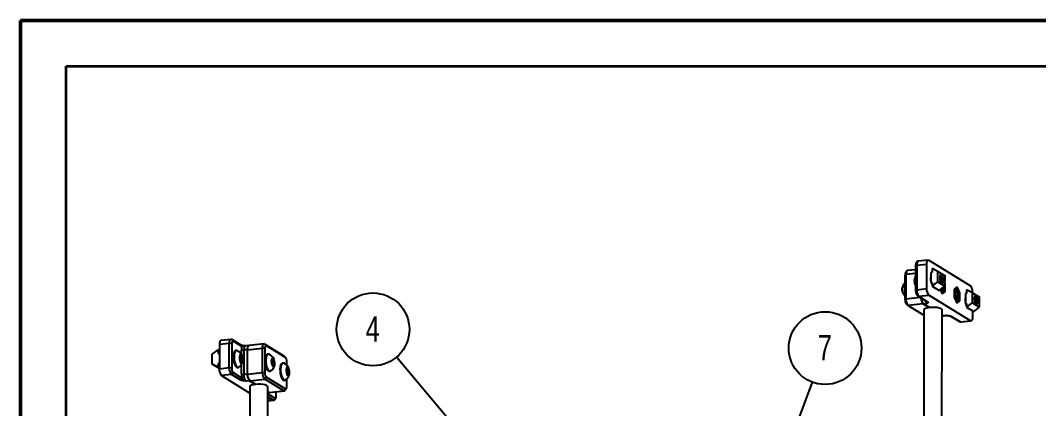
# Model space of a CAD drawing. Header units: millimetres. Extents: x 0 to 279, y -9 to 216.
# Drawn here: x 0 to 140.8, y 162.2 to 215.9 of the extents above; entities that cross this region are included whole.
import ezdxf

# ---------------------------------------------------------------- set-up
doc = ezdxf.new("R2010")
doc.units = ezdxf.units.MM
doc.layers.add('PAGE_BORDER', color=7, linetype='Continuous')
doc.layers.add('TITLE_BLOCK_BORDER', color=7, linetype='Continuous')
doc.styles.add('SLDTEXTSTYLE1', font='TXT', dxfattribs={"width": 0.75})
doc.dimstyles.new('SLDDIMSTYLE0', dxfattribs={"dimtxt": 0.18, "dimasz": 3.302, "dimexe": 0, "dimexo": 0.0625, "dimgap": 0, "dimtad": 0, "dimtih": 1, "dimtoh": 1, "dimdec": 0, "dimrnd": 1e-09, "dimzin": 0, "dimdsep": 46, "dimtxsty": 'Standard', "dimsah": 1, "dimcen": 0.09, "dimadec": 0, "dimazin": 0, "dimtfac": 3.302, "dimtdec": 0, "dimtofl": 0, "dimtmove": 0, "dimatfit": 3, "dimfxl": 1, "dimfrac": 2, "dimtolj": 1, "dimtzin": 0, "dimarcsym": 0})
doc.dimstyles.new('SLDDIMSTYLE1', dxfattribs={"dimtxt": 0.18, "dimasz": 1.016, "dimexe": 0, "dimexo": 0.0625, "dimgap": 0, "dimtad": 0, "dimtih": 1, "dimtoh": 1, "dimdec": 0, "dimrnd": 1e-09, "dimzin": 0, "dimdsep": 46, "dimtxsty": 'Standard', "dimblk1": 'DOT', "dimblk2": 'DOT', "dimsah": 1, "dimcen": 0.09, "dimadec": 0, "dimazin": 0, "dimtfac": 1.016, "dimtdec": 0, "dimtofl": 0, "dimtmove": 0, "dimatfit": 3, "dimldrblk": 'DOT', "dimfxl": 1, "dimfrac": 2, "dimtolj": 1, "dimtzin": 0, "dimarcsym": 0})

# ---------------------------------------------------------------- blocks, each defined once
blk = doc.blocks.new('SW_NOTE_67')
at = {"layer": 'TITLE_BLOCK_BORDER', "color": 0}
blk.add_circle((-3.24, 3.85), 5.03, dxfattribs=at)
at = {"layer": 'TITLE_BLOCK_BORDER', "color": 0, "insert": (-3.28, 5.67), "char_height": 3.5, "attachment_point": 2, "style": 'SLDTEXTSTYLE1'}
blk.add_mtext('4', dxfattribs=at)
blk = doc.blocks.new('SW_NOTE_69')
at = {"layer": 'TITLE_BLOCK_BORDER', "color": 0}
blk.add_circle((1.76, 4.71), 5.03, dxfattribs=at)
at = {"layer": 'TITLE_BLOCK_BORDER', "color": 0, "insert": (1.73, 6.53), "char_height": 3.5, "attachment_point": 2, "style": 'SLDTEXTSTYLE1'}
blk.add_mtext('7', dxfattribs=at)
blk = doc.blocks.new('_DOT')
at = {"color": 0, "linetype": 'ByBlock', "lineweight": -2}
blk.add_line((-0.5, 0), (-1, 0), dxfattribs=at)
at = {"color": 0, "linetype": 'ByBlock', "const_width": 0.5}
blk.add_lwpolyline([(-0.25, 0, 1), (0.25, 0, 1)], format="xyb", close=True, dxfattribs=at)

msp = doc.modelspace()

# ---------------------------------------------------------------- linework, layer by layer
at = {"color": 7, "linetype": 'Continuous', "lineweight": 50}
for p, q in [((0, 0), (0, 215.9)), ((0, 215.9), (279.4, 215.9))]:
    msp.add_line(p, q, dxfattribs=at)
at = {"color": 7, "linetype": 'Continuous', "lineweight": 25}
for p, q in [((123.82, 181.99), (123.82, 178.61)), ((123.97, 182.05), (125.35, 182.2)), ((123.97, 182.05), (123.97, 178.67)), ((125.56, 182.76), (124.18, 182.61)), ((125.35, 178.82), (125.35, 182.2)), ((125.64, 182.74), (131.4, 179.21)), ((122.49, 180.75), (122.36, 180.67)), ((122.36, 177.29), (122.36, 180.67)), ((122.6, 181.24), (122.43, 181)), ((122.49, 180.75), (122.49, 177.37)), ((123.82, 181.44), (122.7, 181.32)), ((126.1, 181.08), (125.92, 181.06)), ((125.92, 181.06), (125.92, 179.66)), ((126.1, 181.59), (126.1, 181.08)), ((126.91, 181.17), (126.1, 181.59)), ((126.91, 179.77), (126.91, 181.17)), ((126.91, 181.17), (127.89, 180.57)), ((127.31, 180.59), (127.27, 180.63)), ((127.88, 179.17), (127.89, 180.57)), ((125.92, 179.66), (126.1, 179.68)), ((125.92, 179.66), (126.1, 179.55)), ((126.1, 179.17), (126.91, 179.77)), ((126.1, 179.68), (126.1, 179.17)), ((126.1, 179.17), (127.08, 178.57)), ((126.91, 179.77), (127.88, 179.17)), ((127.08, 178.57), (127.88, 179.17)), ((127.37, 179.69), (127.4, 179.73)), ((127.89, 179.51), (127.88, 179.51)), ((127.88, 179.51), (127.89, 179.51)), ((127.89, 178.39), (127.89, 179.51)), ((129.55, 179.05), (129.15, 178.73)), ((129.94, 178.25), (129.55, 179.05)), ((123.97, 178.67), (125.35, 178.82)), ((124.13, 177.79), (125.35, 177.04)), ((124.26, 177.76), (125.64, 177.91)), ((124.26, 177.76), (125.48, 177.01)), ((131.4, 174.38), (125.64, 177.91)), ((127.21, 178.67), (127.5, 178.08)), ((127.5, 178.08), (127.89, 178.39)), ((127.53, 178.71), (127.57, 178.76)), ((127.69, 178.37), (127.89, 178.39)), ((129.15, 178.73), (129.15, 177.62)), ((129.15, 177.62), (129.54, 176.82)), ((129.52, 178.37), (129.47, 178.42)), ((129.58, 177.45), (129.62, 177.51)), ((129.81, 178.24), (129.94, 178.25)), ((129.93, 177.14), (129.94, 178.25)), ((130.88, 178.15), (130.7, 178.13)), ((130.7, 178.13), (130.7, 176.73)), ((130.88, 178.65), (130.88, 178.15)), ((131.69, 178.24), (130.88, 178.65)), ((131.69, 178.31), (131.69, 178.23)), ((131.69, 176.84), (131.69, 178.24)), ((131.69, 178.24), (132.66, 177.64)), ((132.09, 177.66), (132.05, 177.7)), ((132.66, 176.24), (132.66, 177.64)), ((122.49, 177.37), (122.36, 177.29)), ((122.53, 176.71), (122.74, 176.5)), ((124.86, 176.7), (122.78, 176.47)), ((122.78, 176.47), (124.97, 175.13)), ((124.86, 176.7), (125.69, 176.19)), ((124.9, 176.7), (125.36, 176.75)), ((125.73, 176.2), (124.9, 176.7)), ((125.69, 176.22), (125.69, 176.19)), ((129.54, 176.82), (129.93, 177.14)), ((129.74, 177.12), (129.93, 177.14)), ((130.7, 176.73), (130.88, 176.75)), ((130.7, 176.73), (130.88, 176.61)), ((130.88, 176.24), (131.69, 176.84)), ((130.88, 176.75), (130.88, 176.24)), ((130.88, 176.24), (131.86, 175.64)), ((131.69, 176.84), (132.66, 176.24)), ((131.86, 175.64), (132.66, 176.24)), ((132.15, 176.76), (132.18, 176.8)), ((124.97, 175.9), (124.96, 153.73)), ((127.46, 153.46), (127.47, 175.9)), ((127.54, 175.09), (127.47, 175.13)), ((127.47, 175.1), (127.49, 175.08)), ((127.47, 175.05), (127.57, 175.06)), ((127.54, 175.09), (128, 175.14)), ((127.62, 175.07), (128.08, 175.12)), ((128.08, 175.11), (128.1, 175.12)), ((128.66, 175.01), (129.89, 174.26)), ((128.79, 174.98), (130.02, 174.23)), ((131.69, 175.75), (131.69, 174.93)), ((130.02, 174.23), (131.4, 174.38)), ((130.1, 174.21), (131.48, 174.36)), ((28.9, 171.23), (27.52, 171.08)), ((27.52, 171.08), (27.52, 167.7)), ((29.11, 171.79), (27.73, 171.64)), ((28.9, 167.85), (28.9, 171.23)), ((29.23, 171.19), (29.23, 167.81)), ((30.55, 170.99), (29.33, 171.74)), ((30.65, 170.81), (29.42, 171.56)), ((31.13, 170.89), (31.11, 170.89)), ((31.59, 170.94), (31.13, 170.89)), ((31.43, 170.38), (33.5, 170.6)), ((33.71, 171.17), (31.64, 170.94)), ((33.5, 167.22), (33.5, 170.6)), ((33.83, 170.57), (33.5, 170.6)), ((34.02, 170.93), (33.79, 171.15)), ((33.79, 171.15), (36.43, 169.53)), ((33.83, 170.57), (33.83, 167.19)), ((36.66, 169.32), (34.02, 170.93)), ((26.55, 169.77), (27.35, 170.36)), ((26.55, 168.37), (26.55, 169.77)), ((27.35, 170.36), (27.35, 169.86)), ((27.52, 170.26), (27.35, 170.36)), ((27.35, 169.86), (27.52, 169.87)), ((29.88, 170.27), (29.78, 170.26)), ((30.39, 169.43), (30.63, 169.46)), ((30.4, 169.01), (30.71, 169.04)), ((31.38, 170.37), (30.92, 170.32)), ((30.92, 170.32), (30.92, 166.94)), ((31.38, 170.37), (31.38, 166.99)), ((31.43, 167), (31.43, 170.38)), ((34.28, 169.77), (34.19, 169.76)), ((36.66, 169.32), (36.43, 169.53)), ((36.43, 169.53), (36.47, 169.5)), ((36.68, 169.3), (36.47, 169.5)), ((27.35, 167.95), (26.55, 168.37)), ((27.52, 167.77), (26.55, 168.37)), ((27.52, 168.47), (27.35, 168.46)), ((27.35, 168.46), (27.35, 167.95)), ((27.52, 168.35), (27.35, 168.46)), ((27.52, 167.85), (27.35, 167.95)), ((28.9, 167.85), (27.52, 167.7)), ((30.04, 167.9), (30.14, 167.91)), ((34.78, 168.75), (35.09, 168.78)), ((34.87, 168.34), (35.1, 168.36)), ((34.88, 168.29), (34.96, 168.23)), ((36.33, 168.51), (36.23, 168.5)), ((36.85, 168.22), (36.85, 168.71)), ((29.19, 166.94), (27.81, 166.79)), ((27.81, 166.79), (31.74, 164.38)), ((30.42, 166.19), (29.19, 166.94)), ((29.42, 167.21), (30.65, 166.46)), ((31.38, 166.99), (30.92, 166.94)), ((31.43, 167), (33.5, 167.22)), ((31.72, 166.09), (33.79, 166.32)), ((33.83, 167.19), (33.5, 167.22)), ((33.79, 166.32), (34.02, 166.59)), ((36.43, 164.71), (33.79, 166.32)), ((34.02, 166.59), (36.66, 164.97)), ((34.45, 167.4), (34.54, 167.41)), ((36.83, 167.38), (37.16, 167.42)), ((36.85, 165.33), (36.85, 166.33)), ((36.95, 167.02), (37.12, 167.03)), ((31.67, 166.09), (31.21, 166.04)), ((31.67, 166.09), (32.5, 165.58)), ((32.55, 165.58), (31.72, 166.09)), ((31.74, 165.28), (31.74, 153.23)), ((32.5, 165.58), (32.5, 165.61)), ((34.24, 153.51), (34.24, 165.28)), ((36.43, 164.71), (36.66, 164.97)), ((36.49, 166.14), (36.59, 166.15)), ((36.62, 164.76), (36.78, 165.01)), ((34.35, 164.48), (34.24, 164.55)), ((34.24, 164.51), (34.31, 164.47)), ((34.24, 164.43), (34.39, 164.45)), ((34.24, 163.31), (35.03, 163.39)), ((34.35, 164.48), (36.43, 164.71)), ((34.44, 164.46), (36.51, 164.68)), ((35.39, 164.02), (35.39, 164.56))]:
    msp.add_line(p, q, dxfattribs=at)
at = {"color": 8, "linetype": 'Continuous', "lineweight": 25}
for p, q in [((123.82, 180.9), (122.49, 180.75)), ((124.46, 177.59), (122.49, 177.37)), ((127.49, 175.08), (127.47, 175.08)), ((30.6, 169.73), (30.6, 170.35)), ((30.59, 166.98), (30.59, 168.34)), ((34.31, 164.47), (34.24, 164.47)), ((34.24, 164.26), (35.18, 163.68)), ((34.95, 163.41), (34.24, 163.85)), ((34.95, 163.41), (34.24, 163.34)), ((35.37, 164.04), (35.37, 164.56))]:
    msp.add_line(p, q, dxfattribs=at)
at = {"color": 8, "linetype": 'Continuous', "lineweight": 25, "flags": 128}
for points in [[(123.97, 182.05), (123.93, 182.04), (123.89, 182.03), (123.86, 182.02), (123.84, 182.01), (123.82, 182), (123.82, 181.99)], [(124.18, 182.61), (124.15, 182.6), (124.1, 182.57), (124.06, 182.51), (124.02, 182.42), (123.99, 182.31), (123.98, 182.18), (123.97, 182.05)], [(127.8, 179.11), (127.8, 178.87), (127.76, 178.65)], [(123.97, 178.67), (123.93, 178.66), (123.89, 178.65), (123.86, 178.64), (123.84, 178.63), (123.82, 178.62), (123.82, 178.61)], [(127.76, 178.65), (127.7, 178.48), (127.6, 178.41), (127.5, 178.43), (127.39, 178.54), (127.3, 178.73), (127.3, 178.73)], [(128.08, 175.12), (128.05, 175.12), (128, 175.14)], [(130.02, 174.23), (130.07, 174.21), (130.1, 174.21)], [(28.9, 171.23), (28.91, 171.36), (28.92, 171.49), (28.95, 171.6), (28.99, 171.69), (29.03, 171.75), (29.08, 171.79), (29.11, 171.79)], [(31.13, 170.89), (31.1, 170.88), (31.05, 170.84), (31.01, 170.78), (30.97, 170.69), (30.95, 170.58), (30.93, 170.46), (30.92, 170.32)], [(35.03, 163.39), (35.01, 163.39), (34.95, 163.41)], [(35.39, 164.02), (35.39, 164.02), (35.39, 164.03), (35.37, 164.04)]]:
    msp.add_lwpolyline(points, dxfattribs=at)
at = {"color": 7, "linetype": 'Continuous', "lineweight": 25, "flags": 128}
for points in [[(125.35, 182.2), (125.36, 182.34), (125.37, 182.46), (125.4, 182.57), (125.44, 182.66), (125.48, 182.72), (125.53, 182.76), (125.59, 182.76), (125.64, 182.74)], [(122.7, 181.32), (122.67, 181.31), (122.62, 181.28), (122.58, 181.21), (122.54, 181.13), (122.51, 181.02), (122.5, 180.89), (122.49, 180.75)], [(127.15, 180.32), (127.17, 180.08), (127.22, 179.85), (127.3, 179.67), (127.4, 179.56), (127.49, 179.55), (127.57, 179.64), (127.62, 179.8), (127.64, 180.02), (127.62, 180.26), (127.57, 180.49), (127.49, 180.67), (127.4, 180.77), (127.3, 180.78), (127.22, 180.7), (127.17, 180.54), (127.15, 180.32)], [(127.47, 180.09), (127.45, 180.27), (127.4, 180.44), (127.34, 180.56), (127.26, 180.62), (127.19, 180.61), (127.19, 180.61)], [(127.32, 179.65), (127.37, 179.65), (127.44, 179.72), (127.48, 179.85), (127.5, 180.03), (127.48, 180.23), (127.44, 180.42), (127.37, 180.57), (127.3, 180.66), (127.22, 180.67), (127.21, 180.66)], [(121.98, 178.62), (121.97, 178.86), (121.99, 179)], [(123.75, 179.36), (123.81, 179.25), (123.82, 179.23)], [(127.29, 179.69), (127.3, 179.69), (127.37, 179.7), (127.43, 179.78), (127.46, 179.92), (127.47, 180.09)], [(127.34, 178.77), (127.35, 178.76), (127.43, 178.61), (127.53, 178.54), (127.62, 178.55), (127.69, 178.66), (127.74, 178.83), (127.75, 179.05), (127.75, 179.07)], [(127.38, 178.8), (127.42, 178.75), (127.49, 178.71), (127.56, 178.75), (127.61, 178.85), (127.63, 178.98)], [(127.65, 179), (127.65, 178.99), (127.62, 178.82)], [(127.72, 179.05), (127.72, 178.93), (127.69, 178.73)], [(122.08, 178.19), (122.01, 178.39), (121.98, 178.62)], [(122.36, 178.3), (122.34, 178.38), (122.3, 178.7)], [(127.62, 178.82), (127.57, 178.7), (127.5, 178.66), (127.42, 178.69), (127.35, 178.78)], [(127.69, 178.73), (127.62, 178.59), (127.55, 178.53)], [(129.28, 178.48), (129.35, 178.64), (129.44, 178.72), (129.55, 178.7), (129.65, 178.59), (129.74, 178.4), (129.81, 178.15), (129.85, 177.88), (129.85, 177.62), (129.81, 177.39), (129.74, 177.23), (129.65, 177.15), (129.54, 177.17), (129.44, 177.28), (129.35, 177.47), (129.28, 177.72), (129.24, 177.99), (129.24, 178.25), (129.28, 178.48)], [(129.77, 177.48), (129.8, 177.68), (129.8, 177.92), (129.76, 178.16), (129.69, 178.37), (129.61, 178.52), (129.51, 178.59), (129.42, 178.57), (129.35, 178.47), (129.3, 178.3), (129.29, 178.07), (129.31, 177.83), (129.36, 177.6), (129.44, 177.42), (129.53, 177.31), (129.62, 177.28), (129.71, 177.34), (129.77, 177.48)], [(129.29, 178.13), (129.31, 178.3), (129.37, 178.41), (129.44, 178.46), (129.52, 178.42), (129.6, 178.31), (129.66, 178.14), (129.69, 177.94), (129.7, 177.74), (129.67, 177.56), (129.62, 177.44), (129.55, 177.4), (129.47, 177.44), (129.39, 177.55), (129.34, 177.68)], [(129.51, 178.38), (129.43, 178.4), (129.37, 178.34), (129.33, 178.23), (129.31, 178.06), (129.33, 177.88), (129.36, 177.7), (129.42, 177.56), (129.49, 177.48), (129.56, 177.46), (129.62, 177.52), (129.67, 177.64), (129.68, 177.8), (129.67, 177.98), (129.64, 178.16), (129.58, 178.3), (129.51, 178.38)], [(129.46, 178.59), (129.53, 178.56), (129.62, 178.45), (129.7, 178.26), (129.75, 178.03), (129.77, 177.79), (129.75, 177.57), (129.71, 177.4), (129.63, 177.29), (129.6, 177.28)], [(131.93, 177.39), (131.95, 177.14), (132, 176.92), (132.08, 176.74), (132.18, 176.63), (132.27, 176.62), (132.35, 176.7), (132.4, 176.87), (132.42, 177.09), (132.4, 177.33), (132.35, 177.56), (132.27, 177.74), (132.18, 177.84), (132.08, 177.85), (132, 177.77), (131.95, 177.61), (131.93, 177.39)], [(132.07, 176.76), (132.09, 176.75), (132.16, 176.77), (132.21, 176.86), (132.24, 177), (132.24, 177.18), (132.22, 177.36), (132.17, 177.52), (132.11, 177.64), (132.03, 177.69), (131.97, 177.68), (131.97, 177.68)], [(132.1, 176.72), (132.15, 176.72), (132.22, 176.79), (132.26, 176.92), (132.28, 177.1), (132.26, 177.3), (132.22, 177.49), (132.15, 177.64), (132.08, 177.72), (132, 177.73), (131.98, 177.73)], [(125.69, 176.19), (125.39, 176.14), (125.17, 176.07), (125.02, 175.99), (124.97, 175.9), (124.97, 175.9)], [(127.47, 175.9), (127.43, 175.98), (127.29, 176.06), (127.06, 176.14), (126.77, 176.19), (126.43, 176.22), (126.07, 176.22), (125.73, 176.2)], [(130.88, 176.49), (130.82, 176.57), (130.76, 176.69)], [(127.49, 175.08), (127.55, 175.06), (127.59, 175.07)], [(127.62, 175.07), (127.59, 175.07), (127.54, 175.09)], [(131.69, 174.93), (131.68, 174.79), (131.67, 174.67), (131.64, 174.56), (131.6, 174.47), (131.56, 174.41), (131.51, 174.37), (131.45, 174.36), (131.4, 174.38)], [(27.73, 171.64), (27.7, 171.63), (27.65, 171.6), (27.61, 171.53), (27.57, 171.45), (27.54, 171.34), (27.53, 171.21), (27.52, 171.08)], [(29.42, 171.56), (29.39, 171.57), (29.35, 171.56), (29.32, 171.54), (29.29, 171.5), (29.26, 171.44), (29.24, 171.37), (29.23, 171.28), (29.23, 171.19)], [(31.62, 170.94), (31.56, 170.93), (31.51, 170.89), (31.47, 170.83), (31.43, 170.74), (31.41, 170.63), (31.39, 170.51), (31.38, 170.37)], [(31.43, 170.38), (31.44, 170.51), (31.45, 170.64), (31.48, 170.75), (31.52, 170.84), (31.56, 170.9), (31.61, 170.93), (31.64, 170.94)], [(33.5, 170.6), (33.51, 170.74), (33.52, 170.87), (33.55, 170.98), (33.59, 171.06), (33.63, 171.13), (33.68, 171.16), (33.74, 171.17), (33.79, 171.15)], [(34.02, 170.93), (33.99, 170.95), (33.95, 170.94), (33.92, 170.92), (33.89, 170.88), (33.86, 170.82), (33.84, 170.74), (33.83, 170.66), (33.83, 170.57)], [(29.78, 170.26), (29.75, 170.26), (29.64, 170.18), (29.55, 170.02), (29.49, 169.79), (29.45, 169.51), (29.45, 169.2), (29.49, 168.88), (29.56, 168.57), (29.65, 168.3), (29.76, 168.09), (29.88, 167.96), (30.01, 167.9), (30.04, 167.9)], [(29.97, 170.26), (29.85, 170.27), (29.74, 170.19), (29.65, 170.03), (29.58, 169.8), (29.55, 169.52), (29.55, 169.21), (29.58, 168.89), (29.65, 168.58), (29.74, 168.31), (29.86, 168.1), (29.98, 167.97), (30.11, 167.91), (30.22, 167.95)], [(30.75, 168.72), (30.79, 168.92), (30.78, 169.16), (30.74, 169.39), (30.67, 169.6), (30.58, 169.73), (30.49, 169.78), (30.4, 169.73), (30.34, 169.59), (30.3, 169.39), (30.31, 169.15), (30.35, 168.91), (30.42, 168.71), (30.51, 168.58), (30.6, 168.53), (30.69, 168.58), (30.75, 168.72)], [(30.63, 169.46), (30.61, 169.5), (30.59, 169.53), (30.57, 169.55), (30.55, 169.57), (30.53, 169.58), (30.5, 169.58), (30.48, 169.58), (30.46, 169.57)], [(34.19, 169.76), (34.14, 169.75), (34.03, 169.66), (33.95, 169.5), (33.88, 169.26), (33.86, 168.97), (33.86, 168.66), (33.9, 168.34), (33.97, 168.04), (34.06, 167.77), (34.18, 167.57), (34.3, 167.44), (34.43, 167.4), (34.45, 167.4)], [(34.37, 169.76), (34.36, 169.76), (34.24, 169.76), (34.13, 169.67), (34.04, 169.51), (33.98, 169.27), (33.95, 168.99), (33.95, 168.67), (33.99, 168.35), (34.06, 168.05), (34.16, 167.78), (34.27, 167.58), (34.4, 167.45), (34.52, 167.41), (34.63, 167.44)], [(35.19, 168.52), (35.17, 168.77), (35.11, 168.99), (35.03, 169.16), (34.94, 169.26), (34.85, 169.26), (34.77, 169.17), (34.72, 169), (34.71, 168.78), (34.73, 168.53), (34.78, 168.31), (34.86, 168.14), (34.96, 168.04), (35.05, 168.04), (35.13, 168.13), (35.18, 168.3), (35.19, 168.52)], [(34.94, 169.07), (34.92, 169.08), (34.9, 169.08), (34.88, 169.07), (34.86, 169.06), (34.84, 169.04), (34.83, 169.01), (34.81, 168.98), (34.8, 168.94)], [(30.46, 168.85), (30.48, 168.81), (30.5, 168.78), (30.52, 168.75), (30.54, 168.74), (30.56, 168.73), (30.59, 168.72), (30.61, 168.73), (30.63, 168.74)], [(34.96, 168.23), (34.98, 168.22), (35, 168.22), (35.02, 168.23), (35.04, 168.24), (35.06, 168.26), (35.07, 168.29), (35.09, 168.32), (35.1, 168.36)], [(36.23, 168.5), (36.19, 168.49), (36.08, 168.4), (35.99, 168.23), (35.93, 167.99), (35.9, 167.7), (35.91, 167.39), (35.95, 167.07), (36.02, 166.77), (36.12, 166.51), (36.23, 166.31), (36.36, 166.18), (36.48, 166.14), (36.49, 166.14)], [(36.42, 168.5), (36.4, 168.51), (36.28, 168.5), (36.17, 168.41), (36.09, 168.24), (36.03, 168), (36, 167.71), (36, 167.4), (36.04, 167.08), (36.12, 166.78), (36.21, 166.52), (36.33, 166.32), (36.45, 166.19), (36.58, 166.15), (36.67, 166.19)], [(37.24, 167.12), (37.24, 167.35), (37.2, 167.59), (37.14, 167.8), (37.05, 167.95), (36.96, 168.01), (36.87, 167.98), (36.8, 167.86), (36.76, 167.67), (36.76, 167.44), (36.79, 167.2), (36.86, 166.99), (36.94, 166.84), (37.04, 166.77), (37.13, 166.8), (37.2, 166.92), (37.24, 167.12)], [(37.03, 167.78), (37.01, 167.8), (36.99, 167.82), (36.97, 167.82), (36.95, 167.82), (36.93, 167.82), (36.91, 167.8), (36.89, 167.78), (36.87, 167.75)], [(36.96, 167.01), (36.98, 166.99), (37, 166.97), (37.03, 166.96), (37.05, 166.96), (37.07, 166.97), (37.09, 166.98), (37.11, 167.01), (37.12, 167.03)], [(32.5, 165.58), (32.2, 165.53), (31.96, 165.46), (31.8, 165.38), (31.74, 165.29), (31.74, 165.28)], [(34.24, 165.28), (34.2, 165.36), (34.06, 165.45), (33.85, 165.52), (33.56, 165.57), (33.23, 165.6), (32.89, 165.6), (32.55, 165.58)], [(36.66, 164.97), (36.69, 164.96), (36.73, 164.96), (36.76, 164.99), (36.79, 165.03), (36.82, 165.09), (36.84, 165.16), (36.85, 165.24), (36.85, 165.33)], [(34.31, 164.47), (34.37, 164.45), (34.41, 164.46)], [(34.44, 164.46), (34.41, 164.46), (34.35, 164.48)], [(35.18, 163.68), (35.22, 163.67), (35.25, 163.67), (35.29, 163.7), (35.32, 163.74), (35.34, 163.8), (35.36, 163.87), (35.37, 163.95), (35.37, 164.04)]]:
    msp.add_lwpolyline(points, dxfattribs=at)
at = {"color": 7, "linetype": 'Continuous', "lineweight": 25}
for centre, radius, start, end in [((122.95, 180.72), 0.588, 151.5968, 184.498), ((124.96, 179.9), 1.32, 149.7522, 168.2999), ((127.25, 180.16), 1.38, 165.412, 194.5603), ((123.29, 178.73), 1.32, 134.5227, 168.2999), ((124.58, 178.95), 2.29, 165.5047, 186.2373), ((125.05, 179.91), 1.41, 169.4107, 203.1257), ((126.48, 179.8), 0.536, 199.3027, 224.8051), ((130.49, 178.42), 1.21, 354.7757, 41.0863), ((123.29, 178.73), 1.32, 204.2365, 225.4496), ((125.17, 178.56), 1.21, 174.7757, 221.0863), ((125.74, 177.47), 1.17, 177.464, 221.3405), ((125.77, 177.47), 1.15, 178.662, 221.4711), ((126.55, 178.71), 1.21, 174.7757, 221.0863), ((132.1, 177.23), 1.44, 166.0899, 193.8824), ((123.23, 177.23), 0.875, 175.9157, 216.4232), ((123.69, 177.26), 1.21, 174.7757, 221.0863), ((29, 170.59), 0.645, 69.1897, 98.7801), ((32.35, 170.38), 1.76, 165.9434, 180.7994), ((29.47, 169.04), 1.32, 24.2365, 67.9815), ((30.8, 169.31), 0.423, 142.1034, 186.3053), ((31.38, 169.25), 1, 179.0119, 203.3983), ((30.82, 170.96), 0.645, 249.1897, 278.7801), ((29.71, 169.06), 1, 359.0119, 23.3983), ((30.29, 169), 0.423, 322.1034, 6.3053), ((33.88, 168.53), 1.32, 24.2365, 67.9815), ((34.65, 168.74), 0.443, 6.1426, 48.9426), ((36.05, 168.79), 0.805, 354.7757, 41.0863), ((28.72, 167.59), 1.21, 174.7757, 221.0863), ((30.1, 167.74), 1.21, 174.7757, 221.0863), ((29, 167.21), 0.645, 69.1897, 98.7801), ((30.03, 167.74), 0.805, 174.7757, 221.0863), ((29.47, 169.04), 1.32, 304.5549, 348.2999), ((33.88, 168.53), 1.32, 304.5549, 348.2999), ((35.77, 168.74), 0.99, 168.5798, 193.1747), ((35.25, 168.56), 0.443, 186.1426, 228.9426), ((34.13, 168.56), 0.99, 348.5798, 13.1747), ((35.93, 167.28), 1.32, 24.2365, 67.9815), ((37.59, 167.49), 0.761, 159.7659, 189.2073), ((36.44, 167.37), 0.723, 3.7883, 34.2948), ((29.15, 167.21), 0.269, 278.302, 0.0891), ((30.38, 166.46), 0.269, 278.302, 0.0891), ((33.2, 166.98), 2.61, 180.0871, 191.4801), ((30.82, 167.58), 0.645, 249.1897, 278.7801), ((32.12, 166.83), 1.21, 174.7757, 221.0863), ((32.59, 166.88), 1.21, 174.7757, 221.0863), ((32.63, 166.89), 1.21, 174.7757, 221.0863), ((34.7, 167.11), 1.21, 174.7757, 221.0863), ((34.63, 167.12), 0.805, 174.7757, 221.0863), ((35.93, 167.28), 1.32, 304.5549, 348.2999), ((37.56, 167.42), 0.723, 183.7883, 214.2948), ((36.41, 167.3), 0.761, 339.7659, 9.2073), ((34.91, 163.68), 0.269, 278.302, 0.0891), ((36.5, 164.82), 0.134, 238.956, 333.8768)]:
    msp.add_arc(centre, radius, start, end, dxfattribs=at)
at = {"color": 8, "linetype": 'Continuous', "lineweight": 25}
for centre, radius, start, end in [((124.24, 177.97), 0.205, 238.6233, 276.8404), ((125.89, 177.32), 0.77, 190.4363, 226.9176), ((125.46, 177.22), 0.205, 238.7115, 276.8395), ((128.77, 175.19), 0.205, 238.3189, 276.8432), ((129.99, 174.44), 0.205, 238.7115, 276.8395), ((29.21, 171.56), 0.217, 358.621, 57.3511), ((30.43, 170.81), 0.217, 358.6238, 57.1946)]:
    msp.add_arc(centre, radius, start, end, dxfattribs=at)
at = {"color": 7, "linetype": 'Continuous', "lineweight": 25}
for points, knots in [([(124.18, 182.6), (124.16, 182.6), (124.09, 182.6), (124, 182.54), (123.91, 182.44), (123.85, 182.3), (123.82, 182.14), (123.82, 182.03), (123.82, 181.99)], [0, 0, 0, 0, 0.083355, 0.245419, 0.406562, 0.605811, 0.856473, 1, 1, 1, 1]), ([(127.41, 178.18), (127.43, 178.18), (127.5, 178.18), (127.61, 178.26), (127.71, 178.38), (127.77, 178.53), (127.81, 178.73), (127.83, 178.91), (127.82, 179.06), (127.81, 179.12)], [0, 0, 0, 0, 0.055844, 0.205999, 0.354056, 0.560938, 0.668527, 0.876315, 1, 1, 1, 1]), ([(129.45, 176.93), (129.47, 176.92), (129.53, 176.92), (129.63, 176.98), (129.74, 177.09), (129.81, 177.25), (129.86, 177.47), (129.88, 177.74), (129.86, 178.01), (129.81, 178.28), (129.72, 178.53), (129.62, 178.72), (129.5, 178.85), (129.4, 178.88), (129.36, 178.9)], [0, 0, 0, 0, 0.0163302, 0.0909202, 0.1622675, 0.2453062, 0.345977, 0.4470201, 0.5454103, 0.6433769, 0.7425348, 0.8455533, 0.9339795, 1, 1, 1, 1]), ([(123.82, 178.61), (123.82, 178.57), (123.82, 178.45), (123.85, 178.25), (123.92, 178.03), (124.01, 177.88), (124.1, 177.81), (124.13, 177.79)], [0, 0, 0, 0, 0.122733, 0.357373, 0.598071, 0.861622, 1, 1, 1, 1]), ([(125.48, 177.01), (125.51, 176.99), (125.57, 176.94), (125.51, 176.85), (125.42, 176.79), (125.36, 176.75), (125.36, 176.75)], [0, 0, 0, 0, 0.247749, 0.586729, 0.997819, 1, 1, 1, 1]), ([(128, 175.14), (128, 175.14), (128.13, 175.13), (128.36, 175.1), (128.65, 175.05), (128.75, 175), (128.79, 174.98)], [0, 0, 0, 0, 0.002181, 0.413271, 0.752251, 1, 1, 1, 1]), ([(128.1, 175.12), (128.14, 175.11), (128.26, 175.1), (128.43, 175.08), (128.57, 175.04), (128.64, 175.02), (128.67, 175.01), (128.66, 175.01), (128.66, 175.01)], [0, 0, 0, 0, 0.169631, 0.466244, 0.713738, 0.878702, 0.996595, 1, 1, 1, 1]), ([(129.89, 174.26), (129.93, 174.24), (130, 174.2), (130.08, 174.21), (130.1, 174.22)], [0, 0, 0, 0, 0.699491, 1, 1, 1, 1]), ([(29.33, 171.74), (29.28, 171.77), (29.21, 171.8), (29.14, 171.79), (29.11, 171.79)], [0, 0, 0, 0, 0.700843, 1, 1, 1, 1]), ([(31.11, 170.89), (31.07, 170.89), (30.95, 170.9), (30.79, 170.93), (30.64, 170.96), (30.57, 170.98), (30.54, 171), (30.55, 170.99), (30.55, 170.99)], [0, 0, 0, 0, 0.169631, 0.466244, 0.713738, 0.878702, 0.996595, 1, 1, 1, 1]), ([(30.46, 169.57), (30.45, 169.55), (30.43, 169.53), (30.41, 169.51), (30.41, 169.5)], [0, 0, 0, 0, 0.861264, 1, 1, 1, 1]), ([(30.63, 169.46), (30.58, 169.47), (30.5, 169.49), (30.46, 169.54), (30.46, 169.56), (30.46, 169.57)], [0, 0, 0, 0, 0.4391165, 0.7513669, 1, 1, 1, 1]), ([(30.71, 169.04), (30.68, 169.1), (30.62, 169.2), (30.61, 169.35), (30.62, 169.43), (30.63, 169.46)], [0, 0, 0, 0, 0.4391165, 0.7513669, 1, 1, 1, 1]), ([(30.63, 168.74), (30.62, 168.75), (30.61, 168.8), (30.61, 168.88), (30.66, 168.97), (30.7, 169.03), (30.71, 169.04)], [0, 0, 0, 0, 0.1560255, 0.4937074, 0.8190578, 1, 1, 1, 1]), ([(34.94, 169.07), (34.89, 169.05), (34.84, 169.02), (34.82, 169), (34.82, 169)], [0, 0, 0, 0, 0.859346, 1, 1, 1, 1]), ([(35.09, 168.78), (35.05, 168.82), (34.97, 168.89), (34.93, 168.99), (34.94, 169.05), (34.94, 169.07)], [0, 0, 0, 0, 0.4391165, 0.7513669, 1, 1, 1, 1]), ([(30.48, 168.8), (30.48, 168.8), (30.48, 168.78), (30.54, 168.76), (30.6, 168.74), (30.63, 168.74)], [0, 0, 0, 0, 0.069071, 0.58733, 1, 1, 1, 1]), ([(34.96, 168.23), (34.95, 168.24), (34.95, 168.27), (35.02, 168.32), (35.07, 168.35), (35.1, 168.36)], [0, 0, 0, 0, 0.439117, 0.751367, 1, 1, 1, 1]), ([(35.1, 168.36), (35.09, 168.38), (35.06, 168.44), (35.03, 168.56), (35.05, 168.69), (35.08, 168.76), (35.09, 168.78)], [0, 0, 0, 0, 0.156025, 0.493707, 0.819058, 1, 1, 1, 1]), ([(37.03, 167.78), (36.99, 167.77), (36.91, 167.76), (36.88, 167.76), (36.87, 167.76)], [0, 0, 0, 0, 0.5901995, 1, 1, 1, 1]), ([(37.16, 167.42), (37.12, 167.47), (37.05, 167.55), (37.02, 167.68), (37.03, 167.75), (37.03, 167.78)], [0, 0, 0, 0, 0.439117, 0.751367, 1, 1, 1, 1]), ([(31.21, 166.04), (31.21, 166.04), (31.08, 166.05), (30.85, 166.08), (30.56, 166.13), (30.46, 166.17), (30.42, 166.19)], [0, 0, 0, 0, 0.002181, 0.413271, 0.752251, 1, 1, 1, 1]), ([(30.65, 166.46), (30.67, 166.43), (30.75, 166.34), (30.93, 166.18), (31.1, 166.08), (31.2, 166.04), (31.21, 166.04), (31.21, 166.04)], [0, 0, 0, 0, 0.194275, 0.520271, 0.914949, 0.997036, 1, 1, 1, 1]), ([(36.96, 167.01), (36.96, 167.01), (36.96, 167.01), (37.03, 167.02), (37.09, 167.03), (37.12, 167.03)], [0, 0, 0, 0, 0.439117, 0.751367, 1, 1, 1, 1]), ([(37.12, 167.03), (37.11, 167.05), (37.09, 167.11), (37.08, 167.22), (37.11, 167.33), (37.15, 167.4), (37.16, 167.42)], [0, 0, 0, 0, 0.156025, 0.493707, 0.819058, 1, 1, 1, 1]), ([(35.03, 163.4), (35.05, 163.4), (35.12, 163.4), (35.21, 163.47), (35.3, 163.57), (35.36, 163.7), (35.39, 163.86), (35.39, 163.98), (35.39, 164.02)], [0, 0, 0, 0, 0.083854, 0.245829, 0.406884, 0.606026, 0.856551, 1, 1, 1, 1])]:
    msp.add_open_spline(points, degree=3, knots=knots, dxfattribs=at)
at = {"color": 8, "linetype": 'Continuous', "lineweight": 25}
for points, knots in [([(125.36, 176.75), (125.36, 176.75), (125.36, 176.76), (125.35, 176.81), (125.34, 176.91), (125.32, 177.03), (125.31, 177.07)], [0, 0, 0, 0, 0.0041943, 0.1203487, 0.6788261, 1, 1, 1, 1]), ([(128.1, 175.13), (128.08, 175.13), (128.05, 175.12), (128.01, 175.13), (128, 175.14), (128, 175.14)], [0, 0, 0, 0, 0.492969, 0.982329, 1, 1, 1, 1]), ([(31.11, 170.88), (31.05, 170.88), (30.92, 170.89), (30.75, 170.83), (30.68, 170.81), (30.65, 170.81)], [0, 0, 0, 0, 0.374237, 0.766334, 1, 1, 1, 1])]:
    msp.add_open_spline(points, degree=3, knots=knots, dxfattribs=at)
at = {"layer": 'PAGE_BORDER', "lineweight": 35}
for p, q in [((6.35, 209.55), (273.05, 209.55)), ((6.35, 6.35), (6.35, 209.55))]:
    msp.add_line(p, q, dxfattribs=at)

# ---------------------------------------------------------------- block references
at = {"layer": 'TITLE_BLOCK_BORDER'}
for name, p in [('SW_NOTE_67', (52.01, 169.34)), ('SW_NOTE_69', (109.54, 165.89))]:
    msp.add_blockref(name, p, dxfattribs=at)

# ---------------------------------------------------------------- leaders
for points, dimstyle in [([(62.73, 156.63), (52.01, 169.34)], 'SLDDIMSTYLE0'), ([(105.47, 155.02), (109.54, 165.89)], 'SLDDIMSTYLE1')]:
    msp.add_leader(points, dimstyle=dimstyle, dxfattribs=at)

doc.saveas('drawing.dxf')
